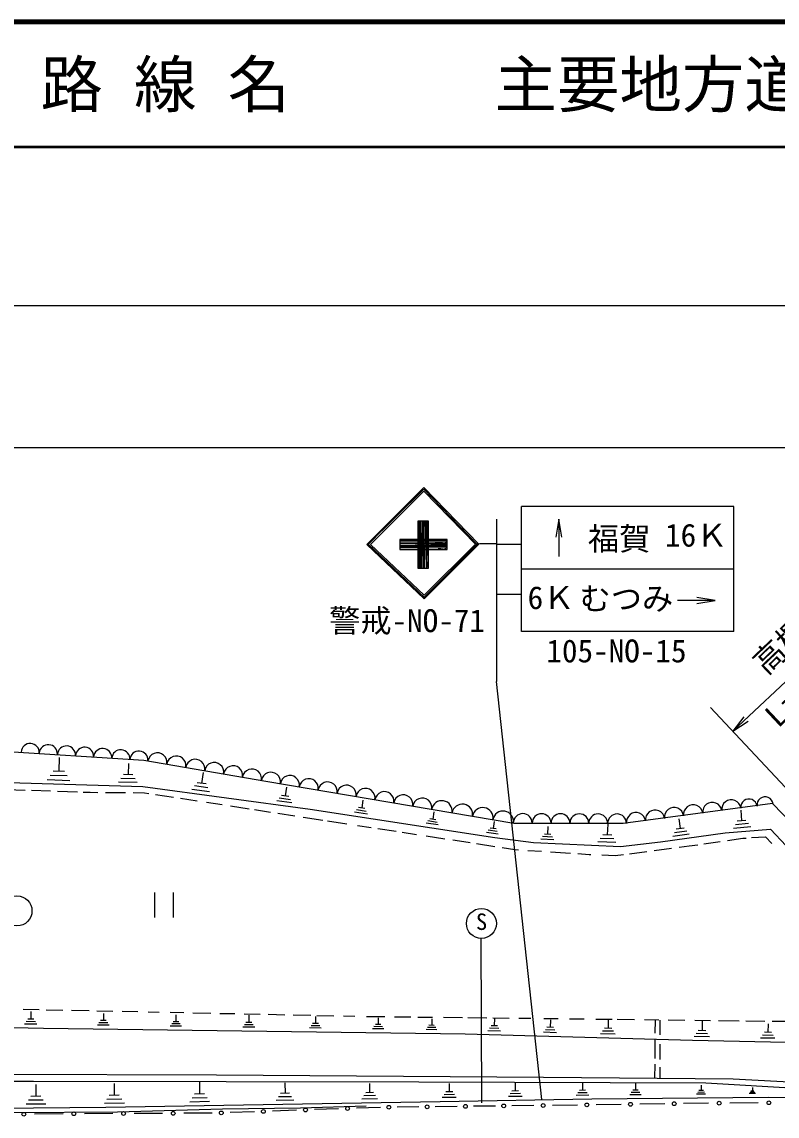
# Model space of a CAD drawing. Units: millimetres, scale not verified. Extents: x 40000 to 680000, y 20000 to 380000.
# Drawn here: x 178894 to 239355, y 292442 to 380000 of the extents above; entities that cross this region are included whole.
import ezdxf
from ezdxf.enums import TextEntityAlignment as Align

# ---------------------------------------------------------------- set-up
doc = ezdxf.new("R2010")
doc.units = ezdxf.units.MM
doc.header["$LTSCALE"] = 1000
for name, color, linetype, lineweight in [('M-BGD', 7, 'Continuous', 25), ('M-STR-STR3', 7, 'Continuous', 25), ('M-STR-STRC', 7, 'Continuous', 25), ('M-TTL', 2, 'Continuous', 140), ('M-TTL-LINE', 7, 'Continuous', 50), ('M-TTL-TXT', 7, 'Continuous', 13)]:
    doc.layers.add(name, color=color, linetype=linetype, lineweight=lineweight)
doc.styles.add('ＭＳ ゴシック', font='')
doc.styles.get('ＭＳ ゴシック').set_extended_font_data('MS Gothic')

# ---------------------------------------------------------------- blocks, each defined once
blk = doc.blocks.new('open_arrow')
at = {"color": 0, "linetype": 'Continuous', "lineweight": -2}
blk.add_lwpolyline([(7.5, 1.25), (0, 0), (7.5, -1.25)], dxfattribs=at)

msp = doc.modelspace()

# ---------------------------------------------------------------- linework, layer by layer
at = {"layer": 'M-BGD'}
for p, q in [((188646, 320899), (164131, 322447)), ((181881, 321129), (181851, 320039)), ((187421, 320659), (187401, 319759)), ((198419, 319222), (188646, 320899)), ((159535, 319641), (188565, 318824)), ((182521, 319659), (181161, 319699)), ((182301, 320029), (181391, 320049)), ((187771, 319749), (187021, 319769)), ((193401, 319929), (193281, 319069)), ((182741, 319279), (180921, 319339)), ((188131, 319129), (186621, 319169)), ((187951, 319439), (186821, 319469)), ((188565, 318824), (201962, 316996)), ((193781, 318709), (192711, 318859)), ((193641, 319019), (192921, 319119)), ((218289, 315867), (198419, 319222)), ((200071, 318769), (199981, 318059)), ((177670, 318583), (179163, 318531)), ((179653, 318514), (181190, 318460)), ((181737, 318441), (183353, 318385)), ((183804, 318370), (184356, 318351)), ((184356, 318351), (184974, 318346)), ((185587, 318342), (187200, 318330)), ((187813, 318325), (188710, 318318)), ((188710, 318318), (189059, 318265)), ((189590, 318184), (191027, 317963)), ((191604, 317875), (192925, 317673)), ((193921, 318389), (192491, 318589)), ((200391, 317759), (199501, 317879)), ((200271, 318019), (199681, 318099)), ((193684, 317557), (194930, 317366)), ((195589, 317265), (197080, 317036)), ((197514, 316970), (198786, 316775)), ((200501, 317499), (199311, 317659)), ((201962, 316996), (216757, 314738)), ((206351, 317059), (205841, 317139)), ((206191, 317719), (206101, 317099)), ((238997, 317447), (227030, 315867)), ((248803, 307287), (238997, 317447)), ((199373, 316685), (200747, 316475)), ((201407, 316374), (202978, 316133)), ((206551, 316599), (205511, 316759)), ((206451, 316829), (205681, 316949)), ((212031, 316159), (211551, 316239)), ((211881, 316779), (211791, 316199)), ((231481, 316239), (231591, 315449)), ((236861, 316109), (236161, 316049)), ((236441, 316919), (236511, 316079)), ((203370, 316073), (204912, 315837)), ((205768, 315706), (206861, 315538)), ((207402, 315455), (208859, 315232)), ((212221, 315739), (211251, 315889)), ((212131, 315949), (211401, 316069)), ((216941, 315209), (216231, 315319)), ((216851, 315419), (216381, 315489)), ((216701, 316019), (216621, 315459)), ((227030, 315867), (218289, 315867)), ((221011, 315619), (220981, 314999)), ((225791, 315799), (225751, 314939)), ((232121, 315249), (231131, 315119)), ((231921, 315489), (231261, 315399)), ((235185, 315104), (238820, 315405)), ((237261, 315579), (235861, 315459)), ((237061, 315849), (236011, 315759)), ((238820, 315405), (248093, 305481)), ((209329, 315160), (210485, 314983)), ((211256, 314865), (212757, 314635)), ((213397, 314537), (214612, 314351)), ((214612, 314351), (214774, 314326)), ((217031, 314999), (216081, 315149)), ((216757, 314738), (219853, 314329)), ((221481, 314559), (220441, 314599)), ((221361, 314769), (220581, 314809)), ((221241, 314979), (220721, 315009)), ((226441, 314329), (225001, 314389)), ((226281, 314629), (225201, 314669)), ((226111, 314919), (225391, 314949)), ((226820, 314007), (230024, 314394)), ((230024, 314394), (235185, 315104)), ((232321, 315009), (231001, 314829)), ((233494, 314228), (234808, 314416)), ((235377, 314497), (236610, 314673)), ((236610, 314673), (236864, 314692)), ((237316, 314724), (238416, 314802)), ((238416, 314802), (238933, 314259)), ((215286, 314246), (216747, 314019)), ((217353, 313925), (218353, 313770)), ((218353, 313770), (218661, 313750)), ((219386, 313703), (220499, 313631)), ((219853, 314329), (226820, 314007)), ((221205, 313585), (222826, 313480)), ((227535, 313436), (228914, 313616)), ((229518, 313695), (230909, 313877)), ((231513, 313955), (232320, 314061)), ((232320, 314061), (233015, 314160)), ((223404, 313443), (224321, 313383)), ((224321, 313383), (224438, 313378)), ((225313, 313337), (226385, 313286)), ((226385, 313286), (227062, 313375)), ((189505, 310346), (189505, 308346)), ((191005, 310346), (191005, 308346)), ((180279, 300936), (178987, 300963)), ((179621, 300809), (179611, 300209)), ((182185, 300897), (180827, 300925)), ((184282, 300854), (182862, 300883)), ((186185, 300815), (184895, 300841)), ((185421, 300659), (185421, 300099)), ((188178, 300774), (186927, 300800)), ((189897, 300739), (189017, 300757)), ((191865, 300698), (190768, 300721)), ((191231, 300539), (191231, 299999)), ((194024, 300654), (192574, 300683)), ((195953, 300614), (194735, 300639)), ((197958, 300573), (196695, 300599)), ((197071, 300509), (197071, 299939)), ((199957, 300532), (198598, 300560)), ((202023, 300489), (200601, 300518)), ((202411, 300419), (202411, 299859)), ((203869, 300451), (202506, 300479)), ((205559, 300416), (204643, 300435)), ((207128, 300384), (206494, 300397)), ((207955, 300375), (207128, 300384)), ((210022, 300351), (208731, 300366)), ((211766, 300331), (210603, 300344)), ((140135, 300312), (180614, 299481)), ((180101, 299789), (179091, 299809)), ((179981, 299999), (179231, 300009)), ((179861, 300199), (179361, 300209)), ((180614, 299481), (214386, 299029)), ((185881, 299709), (184941, 299719)), ((185771, 299899), (185061, 299909)), ((185651, 300089), (185181, 300099)), ((191671, 299629), (190771, 299639)), ((191561, 299819), (190891, 299819)), ((191451, 299999), (191001, 299999)), ((197531, 299549), (196581, 299569)), ((197421, 299749), (196711, 299759)), ((197301, 299939), (196831, 299939)), ((202861, 299479), (201931, 299499)), ((202751, 299669), (202051, 299679)), ((202641, 299859), (202171, 299859)), ((207751, 299599), (207081, 299609)), ((207641, 299779), (207191, 299779)), ((207421, 300319), (207421, 299779)), ((212021, 299529), (211371, 299539)), ((211911, 299699), (211481, 299709)), ((211701, 300219), (211701, 299709)), ((214155, 300303), (212637, 300321)), ((216121, 300281), (214607, 300298)), ((217081, 299459), (216331, 299479)), ((216961, 299659), (216461, 299669)), ((217896, 300260), (216605, 300275)), ((216731, 300269), (216711, 299669)), ((219638, 300240), (218671, 300252)), ((221833, 300215), (220670, 300229)), ((221441, 299529), (220931, 299549)), ((221201, 300149), (221191, 299539)), ((223896, 300192), (222736, 300205)), ((226156, 300166), (224832, 300181)), ((226111, 299459), (225531, 299479)), ((225841, 300169), (225821, 299469)), ((227930, 300145), (226543, 300161)), ((229894, 300123), (228736, 300136)), ((229604, 299086), (229612, 300126)), ((229997, 298933), (229998, 300121)), ((231961, 300099), (230639, 300114)), ((234026, 300075), (232767, 300090)), ((233351, 300029), (233341, 299289)), ((236313, 300049), (234671, 300068)), ((238381, 300025), (236862, 300043)), ((238631, 299829), (238621, 299139)), ((240315, 300003), (238961, 300019)), ((207861, 299419), (206961, 299429)), ((212121, 299359), (211261, 299369)), ((214386, 299029), (232578, 298513)), ((217201, 299249), (216201, 299279)), ((221681, 299119), (220661, 299149)), ((221561, 299329), (220801, 299349)), ((226391, 298989), (225221, 299019)), ((226251, 299229), (225381, 299249)), ((229589, 297056), (229601, 298602)), ((233941, 298779), (232711, 298809)), ((233791, 299029), (232871, 299059)), ((233641, 299279), (233031, 299299)), ((239181, 298669), (238031, 298689)), ((239041, 298899), (238181, 298919)), ((238901, 299129), (238331, 299149)), ((229997, 296965), (229997, 298191)), ((232578, 298513), (246125, 298223)), ((229578, 295468), (229586, 296605)), ((229996, 295464), (229997, 296353)), ((142524, 295879), (194475, 295746)), ((179822, 295213), (143390, 295279)), ((210660, 295146), (179822, 295213)), ((193101, 295159), (193121, 294219)), ((194475, 295746), (220650, 295546)), ((199941, 295109), (199961, 294269)), ((233638, 295080), (210660, 295146)), ((218371, 295109), (218381, 294459)), ((220650, 295546), (235836, 295413)), ((223761, 295109), (223771, 294509)), ((242629, 294547), (233638, 295080)), ((235836, 295413), (242496, 295080)), ((180001, 294969), (180011, 294029)), ((186271, 295059), (186291, 294099)), ((193511, 294219), (192721, 294209)), ((200311, 294269), (199601, 294259)), ((207041, 294319), (206421, 294309)), ((206721, 295059), (206731, 294319)), ((213381, 294389), (212821, 294379)), ((213091, 295059), (213101, 294389)), ((218801, 294239), (217981, 294229)), ((218651, 294459), (218111, 294449)), ((224151, 294309), (223401, 294299)), ((224021, 294509), (223521, 294499)), ((228361, 294329), (227681, 294329)), ((228241, 294509), (227791, 294509)), ((228011, 295059), (228021, 294509)), ((233631, 294199), (232911, 294189)), ((233541, 294349), (233001, 294339)), ((233451, 294489), (233081, 294479)), ((233261, 294919), (233271, 294489)), ((237631, 294239), (237121, 294239)), ((237571, 294339), (237191, 294339)), ((237501, 294439), (237251, 294439)), ((237371, 294739), (237381, 294439)), ((180801, 293409), (179231, 293389)), ((180601, 293719), (179431, 293709)), ((180401, 294029), (179621, 294019)), ((187101, 293479), (185501, 293449)), ((185617, 293148), (212391, 293614)), ((186901, 293799), (185701, 293769)), ((186691, 294109), (185891, 294089)), ((193921, 293599), (192341, 293569)), ((193721, 293909), (192531, 293889)), ((200671, 293709), (199261, 293689)), ((200491, 293989), (199431, 293979)), ((207361, 293829), (206121, 293809)), ((207201, 294079), (206271, 294059)), ((212391, 293614), (224513, 293814)), ((213671, 293939), (212551, 293919)), ((213531, 294169), (212691, 294149)), ((218941, 294019), (217841, 294009)), ((223371, 293331), (221373, 293304)), ((224281, 294109), (223271, 294089)), ((224513, 293814), (238633, 293947)), ((226869, 293378), (224871, 293351)), ((228481, 294149), (227561, 294139)), ((230367, 293425), (228369, 293398)), ((233866, 293471), (231867, 293445)), ((237843, 293503), (235570, 293485)), ((238633, 293947), (251421, 293881)), ((141858, 292748), (185617, 293148)), ((178033, 292736), (186548, 292794)), ((182202, 292629), (179912, 292602)), ((186180, 292645), (183907, 292636)), ((186548, 292794), (194946, 293026)), ((190158, 292660), (187885, 292651)), ((194136, 292676), (191863, 292667)), ((194946, 293026), (201202, 293113)), ((197505, 292793), (195580, 292726)), ((200874, 292910), (198949, 292843)), ((201202, 293113), (206444, 293258)), ((204244, 293027), (202318, 292960)), ((207613, 293144), (205688, 293077)), ((210678, 293179), (208926, 293159)), ((213743, 293214), (211992, 293194)), ((216808, 293249), (215057, 293229)), ((219873, 293284), (218122, 293264))]:
    msp.add_line(p, q, dxfattribs=at)
for centre in [(211335, 293186), (214400, 293221), (217465, 293257), (220623, 293294), (224121, 293341), (227619, 293388), (231117, 293435), (234718, 293478), (238696, 293509), (179053, 292592), (183055, 292632), (187033, 292648), (191010, 292664), (194858, 292701), (198227, 292818), (201596, 292935), (204966, 293052), (208270, 293151)]:
    msp.add_circle(centre, 150, dxfattribs=at)
for centre, radius, start, end in [((179558, 321532), 729, 356.56637, 176.56637), ((181011, 321437), 727, 355.9598, 175.9598), ((182461, 321335), 727, 355.9598, 175.9598), ((183912, 321232), 727, 355.9598, 175.9598), ((185362, 321130), 727, 355.9598, 175.9598), ((186813, 321028), 727, 355.9598, 175.9598), ((188263, 320925), 727, 355.9598, 175.9598), ((189746, 320744), 768, 350.29961, 170.29961), ((191260, 320486), 768, 350.29961, 170.29961), ((192774, 320227), 768, 350.29961, 170.29961), ((194288, 319968), 768, 350.29961, 170.29961), ((195802, 319709), 768, 350.29961, 170.29961), ((197316, 319450), 768, 350.29961, 170.29961), ((198830, 319192), 768, 350.29961, 170.29961), ((200344, 318933), 768, 350.29961, 170.29961), ((201858, 318674), 768, 350.29961, 170.29961), ((203373, 318415), 768, 350.29961, 170.29961), ((204887, 318156), 768, 350.29961, 170.29961), ((206401, 317897), 768, 350.29961, 170.29961), ((207915, 317639), 768, 350.29961, 170.29961), ((209429, 317380), 768, 350.29961, 170.29961), ((210943, 317121), 768, 350.29961, 170.29961), ((238392, 317331), 652, 7.12502, 187.12502), ((212517, 316854), 828, 350.44571, 170.44571), ((214151, 316579), 828, 350.44571, 170.44571), ((215785, 316304), 828, 350.44571, 170.44571), ((231109, 316371), 770, 7.64768, 187.64768), ((232635, 316576), 770, 7.64768, 187.64768), ((234161, 316781), 770, 7.64768, 187.64768), ((235687, 316986), 770, 7.64768, 187.64768), ((237097, 317169), 652, 7.12502, 187.12502), ((217419, 316029), 828, 350.44571, 170.44571), ((218990, 315889), 755, 359.79537, 179.79537), ((220500, 315883), 755, 359.79537, 179.79537), ((222010, 315878), 755, 359.79537, 179.79537), ((223520, 315873), 755, 359.79537, 179.79537), ((225030, 315867), 755, 359.79537, 179.79537), ((226540, 315862), 755, 359.79537, 179.79537), ((228057, 315962), 770, 7.64768, 187.64768), ((229583, 316167), 770, 7.64768, 187.64768)]:
    msp.add_arc(centre, radius, start, end, dxfattribs=at)
at = {"layer": 'M-STR-STR3'}
for p, q in [((250902, 357283), (72069, 357283)), ((246896, 345913), (77392, 345913)), ((246692, 333465), (235811, 323236)), ((240407, 318347), (234030, 325131))]:
    msp.add_line(p, q, dxfattribs=at)
at = {"layer": 'M-STR-STRC'}
for p, q in [((211062, 342733), (206505, 338175)), ((206546, 338137), (211080, 342600)), ((210985, 342656), (206681, 338222)), ((211061, 342448), (206792, 338180)), ((215204, 338221), (211061, 342448)), ((215486, 338220), (211062, 342733)), ((215339, 338183), (211070, 342611)), ((235882, 341211), (218882, 341211)), ((218882, 336211), (218882, 341211)), ((235882, 336211), (235882, 341211)), ((210615, 340069), (211415, 340069)), ((210615, 336272), (210615, 340069)), ((210615, 339987), (210697, 336334)), ((210737, 340069), (210756, 336314)), ((210836, 340069), (210836, 336334)), ((210955, 340069), (210915, 336294)), ((211054, 340069), (211054, 336334)), ((211193, 340069), (211134, 336334)), ((211138, 339991), (211184, 339463)), ((211273, 340069), (211273, 336334)), ((211343, 339991), (211273, 336358)), ((211415, 340069), (211415, 336272)), ((216882, 340211), (216882, 327211)), ((221882, 340211), (221882, 337211)), ((206505, 338175), (211107, 333841)), ((206652, 338192), (211129, 333933)), ((206792, 338180), (211103, 334120)), ((209142, 338591), (209142, 337791)), ((212940, 338591), (209142, 338591)), ((209142, 338518), (212853, 338518)), ((209142, 338399), (212853, 338419)), ((209142, 338280), (212853, 338280)), ((209142, 338141), (212853, 338220)), ((209142, 338041), (212793, 338121)), ((209142, 338002), (212813, 338041)), ((211099, 333962), (215379, 338222)), ((211103, 334120), (215204, 338221)), ((211107, 333841), (215486, 338220)), ((211973, 338350), (212852, 338419)), ((212837, 338380), (212774, 338413)), ((212896, 337911), (212834, 338417)), ((212940, 337791), (212940, 338591)), ((216882, 338229), (215541, 338223)), ((216894, 338211), (218882, 338211)), ((209142, 337902), (212853, 337942)), ((209142, 337791), (212940, 337791)), ((212222, 337867), (212822, 337942)), ((212720, 337911), (212852, 337791)), ((211415, 336272), (210615, 336272)), ((211343, 336358), (211415, 336783)), ((235882, 336211), (218882, 336211)), ((218882, 331211), (218882, 336211)), ((235882, 331211), (235882, 336211)), ((216894, 334211), (218882, 334211)), ((234382, 333711), (231382, 333711)), ((235882, 331211), (218882, 331211)), ((220522, 293765), (216882, 327211)), ((215635, 306650), (215681, 293515))]:
    msp.add_line(p, q, dxfattribs=at)
for centre in [(178502, 308860), (215680, 307859)]:
    msp.add_circle(centre, 1200, dxfattribs=at)
at = {"layer": 'M-TTL'}
msp.add_line((680000, 380000), (40000, 380000), dxfattribs=at)
at = {"layer": 'M-TTL-LINE'}
msp.add_line((40000, 370000), (680000, 370000), dxfattribs=at)

# ---------------------------------------------------------------- block references
at = {"layer": 'M-STR-STR3', "xscale": 193, "yscale": 193, "rotation": 43.2}
msp.add_blockref('open_arrow', (235811, 323236), dxfattribs=at)
at = {"layer": 'M-STR-STRC', "xscale": 193, "yscale": 193}
for p, rotation in [((221882, 340211), 270), ((234382, 333711), 180)]:
    msp.add_blockref('open_arrow', p, dxfattribs=dict(at, rotation=rotation))

# ---------------------------------------------------------------- texts
at = {"layer": 'M-STR-STR3', "style": 'ＭＳ ゴシック'}
for s, rotation, p in [('高欄', 43.616, (238860, 327262)), ('L＝17.0', 43.176, (239813, 323035))]:
    msp.add_text(s, height=1833, rotation=rotation, dxfattribs=at).set_placement(p, align=Align.BOTTOM_LEFT)
at = {"layer": 'M-STR-STRC', "style": 'ＭＳ ゴシック'}
for s, height, p in [('福賀', 1833, (224210, 337178)), ('16Ｋ', 1833, (230382, 337461)), ('6Ｋ', 1833, (219382, 332461)), ('むつみ', 1833, (223537, 332392)), ('警戒-NO-71', 1833, (203486, 330619)), ('105-NO-15', 1833, (220882, 328199)), ('S', 1320, (215247, 306943))]:
    msp.add_text(s, height=height, dxfattribs=at).set_placement(p, align=Align.BOTTOM_LEFT)
at = {"layer": 'M-TTL-TXT', "style": 'ＭＳ ゴシック'}
for s, p in [('路 線 名', (180380, 375000)), ('主要地方道山口福栄須佐線', (216734, 375000))]:
    msp.add_text(s, height=3666, dxfattribs=at).set_placement(p, align=Align.MIDDLE_LEFT)

doc.saveas('drawing.dxf')
